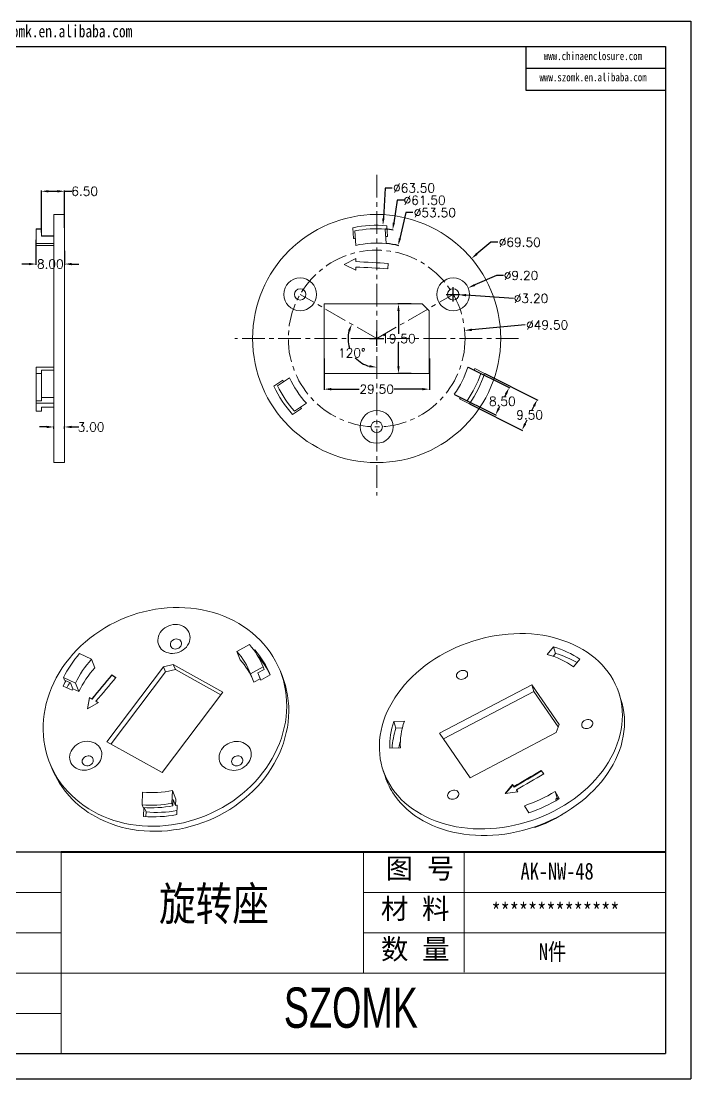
# Model space of a CAD drawing. Header units: inches. Extents: x 1184 to 3157, y 573 to 1047.
# Drawn here: x 2969.2 to 3156.7, y 573 to 869.2 of the extents above; entities that cross this region are included whole.
import ezdxf

# ---------------------------------------------------------------- set-up
doc = ezdxf.new("R2010")
doc.units = ezdxf.units.IN
doc.linetypes.add('CENTER', pattern=[10.16, 6.35, -1.27, 1.27, -1.27])
doc.layers.add('文字', color=81, linetype='Continuous')
doc.layers.add('粗实线', color=7, linetype='Continuous', lineweight=30)
doc.layers.add('细实线', color=3, linetype='Continuous', lineweight=9)
doc.styles.get("Standard").update_dxf_attribs({"font": 'txt', "bigfont": 'gbcbig.shx'})
doc.styles.add('宋体', font='', dxfattribs={"width": 0.8, "height": 3.5})
doc.styles.add('长仿宋', font='', dxfattribs={"width": 0.7, "height": 4})
doc.styles.get('宋体').set_extended_font_data('SimSun')
doc.styles.get('长仿宋').set_extended_font_data('SimSun')
doc.dimstyles.new('2.5', dxfattribs={"dimtxt": 2.5, "dimasz": 2, "dimexe": 0.18, "dimexo": 0.0625, "dimgap": 0.09, "dimtad": 0, "dimtih": 1, "dimtoh": 1, "dimzin": 0, "dimdsep": 46, "dimtxsty": 'Standard', "dimcen": 2, "dimadec": 0, "dimazin": 0, "dimtfac": 1, "dimtofl": 0, "dimtmove": 0, "dimatfit": 3, "dimfxl": 1, "dimtolj": 1, "dimtzin": 0, "dimarcsym": 0})

# ---------------------------------------------------------------- blocks, each defined once
blk = doc.blocks.new('*D36')
at = {"color": 0, "lineweight": -2, "transparency": 16777216}
for p, q in [((3100.7, 807.31), (3096.82, 804.04)), ((3102.7, 807.31), (3100.7, 807.31)), ((3068.75, 778.33), (3068.75, 782.33)), ((3066.75, 780.33), (3070.75, 780.33))]:
    blk.add_line(p, q, dxfattribs=at)
at = {"color": 0, "transparency": 16777216}
blk.add_solid([(3096.61, 804.29), (3097.04, 803.78), (3095.3, 802.75)], dxfattribs=at)
at = {"layer": 'Defpoints', "color": 0, "transparency": 16777216}
for p in [(3095.3, 802.75), (3042.2, 757.91)]:
    blk.add_point(p, dxfattribs=at)
at = {"color": 0, "transparency": 16777216, "insert": (3108.83, 807.31), "char_height": 2.5, "attachment_point": 5}
blk.add_mtext('\\A1;∅69.50', dxfattribs=at)
blk = doc.blocks.new('*D37')
at = {"color": 0, "lineweight": -2, "transparency": 16777216}
for p, q in [((3071.09, 822.5), (3070.62, 814.03)), ((3073.09, 822.5), (3071.09, 822.5)), ((3068.75, 778.33), (3068.75, 782.33)), ((3066.75, 780.33), (3070.75, 780.33))]:
    blk.add_line(p, q, dxfattribs=at)
at = {"color": 0, "transparency": 16777216}
blk.add_solid([(3070.29, 814.05), (3070.95, 814.01), (3070.51, 812.03)], dxfattribs=at)
at = {"layer": 'Defpoints', "color": 0, "transparency": 16777216}
for p in [(3070.51, 812.03), (3066.98, 748.63)]:
    blk.add_point(p, dxfattribs=at)
at = {"color": 0, "transparency": 16777216, "insert": (3079.22, 822.5), "char_height": 2.5, "attachment_point": 5}
blk.add_mtext('\\A1;∅63.50', dxfattribs=at)
blk = doc.blocks.new('*D38')
at = {"color": 0, "lineweight": -2, "transparency": 16777216}
for p, q in [((3074.45, 819.08), (3073.52, 812.73)), ((3076.45, 819.08), (3074.45, 819.08)), ((3068.75, 778.33), (3068.75, 782.33)), ((3066.75, 780.33), (3070.75, 780.33))]:
    blk.add_line(p, q, dxfattribs=at)
blk.add_arc((3068.75, 780.33), 30.75, 81.2836, 85.4046, dxfattribs=at)
at = {"color": 0, "transparency": 16777216}
blk.add_solid([(3073.19, 812.78), (3073.85, 812.68), (3073.23, 810.75)], dxfattribs=at)
at = {"layer": 'Defpoints', "color": 0, "transparency": 16777216}
for p in [(3073.23, 810.75), (3064.26, 749.91)]:
    blk.add_point(p, dxfattribs=at)
at = {"color": 0, "transparency": 16777216, "insert": (3082.17, 819.08), "char_height": 2.5, "attachment_point": 5}
blk.add_mtext('\\A1;∅61.50', dxfattribs=at)
blk = doc.blocks.new('*D39')
at = {"color": 0, "lineweight": -2, "transparency": 16777216}
for p, q in [((3076.91, 815.61), (3075.23, 808.34)), ((3078.91, 815.61), (3076.91, 815.61)), ((3068.75, 778.33), (3068.75, 782.33)), ((3066.75, 780.33), (3070.75, 780.33))]:
    blk.add_line(p, q, dxfattribs=at)
blk.add_arc((3068.75, 780.33), 26.75, 76.5798, 84.1897, dxfattribs=at)
at = {"color": 0, "transparency": 16777216}
blk.add_solid([(3074.91, 808.41), (3075.55, 808.26), (3074.78, 806.39)], dxfattribs=at)
at = {"layer": 'Defpoints', "color": 0, "transparency": 16777216}
for p in [(3074.78, 806.39), (3062.71, 754.27)]:
    blk.add_point(p, dxfattribs=at)
at = {"color": 0, "transparency": 16777216, "insert": (3085.04, 815.61), "char_height": 2.5, "attachment_point": 5}
blk.add_mtext('\\A1;∅53.50', dxfattribs=at)
blk = doc.blocks.new('*D40')
at = {"color": 0, "lineweight": -2, "transparency": 16777216}
for p, q in [((3102.3, 797.99), (3096.23, 795.34)), ((3104.3, 797.99), (3102.3, 797.99)), ((3090.18, 790.7), (3090.18, 794.7)), ((3088.18, 792.7), (3092.18, 792.7))]:
    blk.add_line(p, q, dxfattribs=at)
at = {"color": 0, "transparency": 16777216}
blk.add_solid([(3096.1, 795.65), (3096.36, 795.04), (3094.4, 794.54)], dxfattribs=at)
at = {"layer": 'Defpoints', "color": 0, "transparency": 16777216}
for p in [(3094.4, 794.54), (3085.96, 790.87)]:
    blk.add_point(p, dxfattribs=at)
at = {"color": 0, "transparency": 16777216, "insert": (3109.18, 797.99), "char_height": 2.5, "attachment_point": 5}
blk.add_mtext('\\A1;∅9.20', dxfattribs=at)
blk = doc.blocks.new('*D41')
at = {"color": 0, "lineweight": -2, "transparency": 16777216}
for p, q in [((3090.18, 790.7), (3090.18, 794.7)), ((3088.18, 792.7), (3092.18, 792.7)), ((3107.1, 791.57), (3093.77, 792.46))]:
    blk.add_line(p, q, dxfattribs=at)
at = {"color": 0, "transparency": 16777216}
blk.add_solid([(3093.79, 792.8), (3093.75, 792.13), (3091.78, 792.6)], dxfattribs=at)
at = {"layer": 'Defpoints', "color": 0, "transparency": 16777216}
for p in [(3088.58, 792.81), (3091.78, 792.6)]:
    blk.add_point(p, dxfattribs=at)
at = {"color": 0, "transparency": 16777216, "insert": (3111.98, 791.57), "char_height": 2.5, "attachment_point": 5}
blk.add_mtext('\\A1;∅3.20', dxfattribs=at)
blk = doc.blocks.new('*D42')
at = {"color": 0, "lineweight": -2, "transparency": 16777216}
for p, q in [((3094.33, 772.31), (3106, 766.48)), ((3090.53, 764.7), (3102.21, 758.87)), ((3104.95, 764.77), (3104.61, 764.09)), ((3102.94, 760.74), (3103.27, 761.41))]:
    blk.add_line(p, q, dxfattribs=at)
at = {"color": 0, "transparency": 16777216}
for points in [[(3104.65, 764.92), (3105.25, 764.62), (3105.84, 766.56)], [(3102.64, 760.89), (3103.24, 760.59), (3102.04, 758.95)]]:
    blk.add_solid(points, dxfattribs=at)
at = {"layer": 'Defpoints', "color": 0, "transparency": 16777216}
for p in [(3094.27, 772.33), (3090.48, 764.73), (3102.04, 758.95)]:
    blk.add_point(p, dxfattribs=at)
at = {"color": 0, "transparency": 16777216, "insert": (3103.94, 762.75), "char_height": 2.5, "attachment_point": 5}
blk.add_mtext('\\A1;8.50', dxfattribs=at)
blk = doc.blocks.new('*D43')
at = {"color": 0, "lineweight": -2, "transparency": 16777216}
for p, q in [((3099.01, 770.53), (3113.86, 763.11)), ((3094.77, 762.03), (3109.62, 754.61)), ((3112.81, 761.4), (3112.25, 760.28)), ((3110.35, 756.48), (3110.91, 757.6))]:
    blk.add_line(p, q, dxfattribs=at)
at = {"color": 0, "transparency": 16777216}
for points in [[(3112.51, 761.55), (3113.11, 761.25), (3113.7, 763.19)], [(3110.05, 756.63), (3110.65, 756.33), (3109.46, 754.69)]]:
    blk.add_solid(points, dxfattribs=at)
at = {"layer": 'Defpoints', "color": 0, "transparency": 16777216}
for p in [(3098.95, 770.55), (3094.71, 762.06), (3113.7, 763.19)]:
    blk.add_point(p, dxfattribs=at)
at = {"color": 0, "transparency": 16777216, "insert": (3111.58, 758.94), "char_height": 2.5, "attachment_point": 5}
blk.add_mtext('\\A1;9.50', dxfattribs=at)
blk = doc.blocks.new('*D44')
at = {"color": 0, "lineweight": -2, "transparency": 16777216}
for p, q in [((3068.75, 778.33), (3068.75, 782.33)), ((3110.37, 784.16), (3095.38, 782.78)), ((3066.75, 780.33), (3070.75, 780.33))]:
    blk.add_line(p, q, dxfattribs=at)
at = {"color": 0, "transparency": 16777216}
blk.add_solid([(3095.35, 783.12), (3095.41, 782.45), (3093.39, 782.6)], dxfattribs=at)
at = {"layer": 'Defpoints', "color": 0, "transparency": 16777216}
for p in [(3093.39, 782.6), (3044.1, 778.06)]:
    blk.add_point(p, dxfattribs=at)
at = {"color": 0, "transparency": 16777216, "insert": (3116.5, 784.16), "char_height": 2.5, "attachment_point": 5}
blk.add_mtext('\\A1;∅49.50', dxfattribs=at)
blk = doc.blocks.new('*D45')
at = {"color": 0, "lineweight": -2, "transparency": 16777216}
for p, q in [((3054, 774.76), (3054, 765.98)), ((3083.5, 774.76), (3083.5, 765.98)), ((3056, 766.16), (3063.86, 766.16)), ((3081.5, 766.16), (3073.63, 766.16))]:
    blk.add_line(p, q, dxfattribs=at)
at = {"color": 0, "transparency": 16777216}
for points in [[(3056, 766.49), (3056, 765.82), (3054, 766.16)], [(3081.5, 766.49), (3081.5, 765.82), (3083.5, 766.16)]]:
    blk.add_solid(points, dxfattribs=at)
at = {"layer": 'Defpoints', "color": 0, "transparency": 16777216}
for p in [(3054, 774.82), (3083.5, 774.82), (3083.5, 766.16)]:
    blk.add_point(p, dxfattribs=at)
at = {"color": 0, "transparency": 16777216, "insert": (3068.75, 766.16), "char_height": 2.5, "attachment_point": 5}
blk.add_mtext('\\A1;29.50', dxfattribs=at)
blk = doc.blocks.new('*D46')
at = {"color": 0, "lineweight": -2, "transparency": 16777216}
for p, q in [((3078.38, 790.08), (3074.67, 790.08)), ((3074.85, 788.08), (3074.85, 781.67)), ((3074.85, 772.58), (3074.85, 778.99)), ((3078.38, 770.58), (3074.67, 770.58))]:
    blk.add_line(p, q, dxfattribs=at)
at = {"color": 0, "transparency": 16777216}
for points in [[(3074.52, 788.08), (3075.19, 788.08), (3074.85, 790.08)], [(3074.52, 772.58), (3075.19, 772.58), (3074.85, 770.58)]]:
    blk.add_solid(points, dxfattribs=at)
at = {"layer": 'Defpoints', "color": 0, "transparency": 16777216}
for p in [(3074.85, 790.08), (3078.44, 790.08), (3078.44, 770.58)]:
    blk.add_point(p, dxfattribs=at)
at = {"color": 0, "transparency": 16777216, "insert": (3074.85, 780.33), "char_height": 2.5, "attachment_point": 5}
blk.add_mtext('\\A1;19.50', dxfattribs=at)
blk = doc.blocks.new('*D55')
at = {"color": 0, "lineweight": -2, "transparency": 16777216}
for p, q in [((2976.32, 755.56), (2974.32, 755.56)), ((2978.32, 755.07), (2978.32, 755.74)), ((2981.32, 755.07), (2981.32, 755.74)), ((2983.32, 755.56), (2985.32, 755.56))]:
    blk.add_line(p, q, dxfattribs=at)
at = {"color": 0, "transparency": 16777216}
for points in [[(2976.32, 755.9), (2976.32, 755.23), (2978.32, 755.56)], [(2983.32, 755.9), (2983.32, 755.23), (2981.32, 755.56)]]:
    blk.add_solid(points, dxfattribs=at)
at = {"layer": 'Defpoints', "color": 0, "transparency": 16777216}
for p in [(2981.32, 755.56), (2978.32, 755.01), (2981.32, 755.01)]:
    blk.add_point(p, dxfattribs=at)
at = {"color": 0, "transparency": 16777216, "insert": (2988.75, 755.56), "char_height": 2.5, "attachment_point": 5}
blk.add_mtext('\\A1;3.00', dxfattribs=at)
blk = doc.blocks.new('*D56')
at = {"color": 0, "lineweight": -2, "transparency": 16777216}
for p, q in [((2973.32, 808.01), (2973.32, 801.02)), ((2981.32, 804.89), (2981.32, 801.02)), ((2971.32, 801.2), (2969.32, 801.2)), ((2983.32, 801.2), (2985.32, 801.2))]:
    blk.add_line(p, q, dxfattribs=at)
at = {"color": 0, "transparency": 16777216}
for points in [[(2971.32, 801.53), (2971.32, 800.86), (2973.32, 801.2)], [(2983.32, 801.53), (2983.32, 800.86), (2981.32, 801.2)]]:
    blk.add_solid(points, dxfattribs=at)
at = {"layer": 'Defpoints', "color": 0, "transparency": 16777216}
for p in [(2973.32, 808.07), (2981.32, 804.95), (2973.32, 801.2)]:
    blk.add_point(p, dxfattribs=at)
at = {"color": 0, "transparency": 16777216, "insert": (2977.32, 801.2), "char_height": 2.5, "attachment_point": 5}
blk.add_mtext('\\A1;8.00', dxfattribs=at)
blk = doc.blocks.new('*D57')
at = {"color": 0, "lineweight": -2, "transparency": 16777216}
for p, q in [((2974.82, 810.04), (2974.82, 821.77)), ((2976.82, 821.59), (2979.32, 821.59)), ((2981.32, 811.38), (2981.32, 821.77)), ((2981.32, 821.59), (2983.32, 821.59))]:
    blk.add_line(p, q, dxfattribs=at)
at = {"color": 0, "transparency": 16777216}
for points in [[(2976.82, 821.92), (2976.82, 821.25), (2974.82, 821.59)], [(2979.32, 821.92), (2979.32, 821.25), (2981.32, 821.59)]]:
    blk.add_solid(points, dxfattribs=at)
at = {"layer": 'Defpoints', "color": 0, "transparency": 16777216}
for p in [(2981.32, 821.59), (2974.82, 809.98), (2981.32, 811.32)]:
    blk.add_point(p, dxfattribs=at)
at = {"color": 0, "transparency": 16777216, "insert": (2986.96, 821.59), "char_height": 2.5, "attachment_point": 5}
blk.add_mtext('\\A1;6.50', dxfattribs=at)
blk = doc.blocks.new('*D170')
at = {"color": 0, "lineweight": -2, "transparency": 16777216}
for start, end in [(164.3075, 199.4587), (221.8262, 255.6925)]:
    blk.add_arc((3068.75, 780.33), 8.03, start, end, dxfattribs=at)
at = {"color": 0, "transparency": 16777216}
for points in [[(3060.71, 782.63), (3061.32, 782.37), (3061.79, 784.34)], [(3066.8, 772.88), (3066.72, 772.22), (3068.75, 772.3)]]:
    blk.add_solid(points, dxfattribs=at)
at = {"layer": 'Defpoints', "color": 0, "transparency": 16777216}
for p in [(3068.75, 826.16), (3047.31, 792.7), (3068.75, 780.33), (3060.84, 778.93), (3068.75, 736.32)]:
    blk.add_point(p, dxfattribs=at)
at = {"color": 0, "transparency": 16777216, "insert": (3061.79, 776.31), "char_height": 2.5, "attachment_point": 5}
blk.add_mtext('\\A1;120°', dxfattribs=at)

msp = doc.modelspace()

# ---------------------------------------------------------------- linework, layer by layer
for p, q in [((2737.717, 869.241), (3156.748, 869.241)), ((3156.748, 869.241), (3156.748, 572.957)), ((2748.56, 862.187), (3149.693, 862.187)), ((3110.502, 862.187), (3110.502, 849.939)), ((3149.693, 862.187), (3149.693, 580.011)), ((3110.502, 856.063), (3149.693, 856.063)), ((3110.502, 849.939), (3149.693, 849.939)), ((2980.388, 636.446), (2895.735, 636.446)), ((2748.56, 580.011), (3149.693, 580.011)), ((2737.717, 572.957), (3156.748, 572.957))]:
    msp.add_line(p, q)
at = {"color": 1, "linetype": 'CENTER', "lineweight": 0}
for p, q in [((3068.746, 826.157), (3068.746, 736.322)), ((3068.746, 780.329), (3047.312, 792.704)), ((3068.746, 780.329), (3090.18, 792.704)), ((3108.496, 780.329), (3028.996, 780.329))]:
    msp.add_line(p, q, dxfattribs=at)
at = {"color": 7, "linetype": 'Continuous', "lineweight": 15}
for p, q in [((2981.325, 815.079), (2978.325, 815.079)), ((2978.325, 815.079), (2978.325, 745.579)), ((2981.325, 815.079), (2981.325, 745.579)), ((3071.59, 811.952), (3071.773, 808.919)), ((2974.825, 811.079), (2973.325, 811.079)), ((2973.325, 810.985), (2973.325, 811.079)), ((2973.325, 806.948), (2973.325, 810.985)), ((2974.825, 810.985), (2973.325, 810.985)), ((2974.825, 810.985), (2974.825, 811.079)), ((2974.825, 808.968), (2974.825, 810.985)), ((2978.325, 809.079), (2974.825, 809.079)), ((2974.825, 808.968), (2978.325, 808.968)), ((3062.291, 808.345), (3062.107, 811.377)), ((3062.663, 810.471), (3062.907, 806.434)), ((3071.392, 806.948), (3071.147, 810.985)), ((2973.325, 806.948), (2978.325, 806.948)), ((2973.325, 806.434), (2973.325, 806.948)), ((2973.325, 806.434), (2978.325, 806.434)), ((3062.946, 802.721), (3059.67, 801.099)), ((3062.87, 799.521), (3059.67, 801.099)), ((3062.87, 800.373), (3062.87, 799.521)), ((3062.946, 801.871), (3062.946, 802.721)), ((3071.946, 801.371), (3071.856, 799.874)), ((3053.996, 790.079), (3081.496, 790.079)), ((3053.996, 770.579), (3053.996, 790.079)), ((3081.496, 790.079), (3083.496, 788.079)), ((3083.496, 788.079), (3083.496, 770.579)), ((2973.325, 772.333), (2978.325, 772.333)), ((2973.325, 770.526), (2973.325, 772.333)), ((2974.825, 770.526), (2973.325, 770.526)), ((2973.325, 762.921), (2973.325, 770.526)), ((2974.825, 771.429), (2978.325, 771.429)), ((2974.825, 770.526), (2974.825, 771.429)), ((2974.825, 762.921), (2974.825, 770.526)), ((3083.496, 770.579), (3053.996, 770.579)), ((3097.891, 770.526), (3094.273, 772.333)), ((3096.236, 771.912), (3098.954, 770.555)), ((3039.938, 766.981), (3042.472, 768.656)), ((3044.37, 769.311), (3040.996, 767.081)), ((3090.476, 764.728), (3094.094, 762.921)), ((2974.825, 762.921), (2973.325, 762.921)), ((2973.325, 762.22), (2973.325, 762.921)), ((2973.325, 762.22), (2978.325, 762.22)), ((2973.325, 759.99), (2973.325, 762.22)), ((2974.825, 763.824), (2978.325, 763.824)), ((3045.683, 759.99), (3049.058, 762.22)), ((3094.71, 762.055), (3091.992, 763.412)), ((2974.825, 759.99), (2973.325, 759.99)), ((2974.825, 761.104), (2978.325, 761.104)), ((2974.825, 759.99), (2974.825, 761.104)), ((3047.711, 760.731), (3045.177, 759.056)), ((2978.325, 745.579), (2981.325, 745.579)), ((3033.092, 694.632), (3029.569, 692.667)), ((3118.25, 693.967), (3116.465, 691.848)), ((3118.853, 692.118), (3118.25, 693.967)), ((2988.866, 690.483), (2985.517, 692.079)), ((2988.866, 690.483), (2989.814, 688.126)), ((3029.569, 692.667), (3030.517, 690.31)), ((3034.398, 692.969), (3034.63, 693.099)), ((3034.63, 693.099), (3035.101, 691.926)), ((3118.853, 692.118), (3118.171, 691.308)), ((3123.912, 688.383), (3125.697, 690.502)), ((2993.188, 667.397), (3009.046, 688.391)), ((3009.046, 688.391), (3011.789, 689.035)), ((3009.615, 686.977), (3009.046, 688.391)), ((3012.358, 687.621), (3009.615, 686.977)), ((3011.789, 689.035), (3025.696, 681.308)), ((3011.789, 689.035), (3012.358, 687.621)), ((3012.358, 687.621), (3025.112, 680.535)), ((3033.423, 686.411), (3036.946, 688.375)), ((3035.47, 686.687), (3037.23, 687.668)), ((3037.23, 687.668), (3036.946, 688.375)), ((2981.317, 684.667), (2981.033, 685.375)), ((2981.033, 685.375), (2984.382, 683.779)), ((2981.317, 684.667), (2982.99, 683.87)), ((2994.341, 666.756), (3009.615, 686.977)), ((2994.566, 686.087), (2995.704, 685.357)), ((2994.604, 685.993), (2994.566, 686.087)), ((2994.604, 685.993), (2995.666, 685.312)), ((3033.423, 686.411), (3034.371, 684.054)), ((3034.371, 684.054), (3036.133, 685.037)), ((3036.296, 684.633), (3035.47, 686.687)), ((3035.47, 686.687), (3036.133, 685.037)), ((3038.937, 686.106), (3036.291, 684.63)), ((3042.252, 685.902), (3041.684, 687.317)), ((2983.456, 681.795), (2980.94, 682.993)), ((2982.99, 683.87), (2983.654, 682.22)), ((2983.654, 682.22), (2985.33, 681.422)), ((2984.382, 683.779), (2985.33, 681.422)), ((3112.17, 683.356), (3086.335, 669.747)), ((3112.773, 681.506), (3087.43, 668.157)), ((3119.851, 672.19), (3112.17, 683.356)), ((3112.773, 681.506), (3112.17, 683.356)), ((3119.606, 671.574), (3112.773, 681.506)), ((2988.303, 679.812), (2987.703, 676.594)), ((2988.341, 679.718), (2987.765, 676.629)), ((2988.979, 679.437), (2988.303, 679.812)), ((2988.341, 679.718), (2988.303, 679.812)), ((2989.017, 679.342), (2988.341, 679.718)), ((2989.017, 679.342), (2988.979, 679.437)), ((2990.125, 678.717), (2990.802, 678.341)), ((2990.163, 678.623), (2990.125, 678.717)), ((2990.163, 678.623), (2990.737, 678.304)), ((3025.696, 681.308), (3008.685, 658.787)), ((3137.173, 679.255), (3136.569, 681.105)), ((2990.802, 678.341), (2987.703, 676.594)), ((3076.509, 673.132), (3073.554, 673.032)), ((3074.158, 671.182), (3073.554, 673.032)), ((3075.94, 671.242), (3074.158, 671.182)), ((3086.335, 669.747), (3094.894, 657.306)), ((3094.894, 657.306), (3118.977, 669.991)), ((3119.851, 672.19), (3118.977, 669.991)), ((3008.685, 658.787), (2993.188, 667.397)), ((3072.445, 665.558), (3075.399, 665.659)), ((2977.201, 661.389), (2977.77, 659.975)), ((3070.494, 659.557), (3071.097, 657.707)), ((3115.57, 658.382), (3114.834, 659.296)), ((3114.874, 659.172), (3114.834, 659.296)), ((3115.53, 658.358), (3114.874, 659.172)), ((3106.809, 655.375), (3104.699, 652.892)), ((3106.849, 655.252), (3104.863, 652.914)), ((3107.183, 654.832), (3106.809, 655.375)), ((3106.849, 655.252), (3106.809, 655.375)), ((3107.223, 654.708), (3106.849, 655.252)), ((3107.223, 654.708), (3107.183, 654.832)), ((3003.194, 653.236), (3003.021, 649.675)), ((3011.359, 650.122), (3011.532, 653.683)), ((3011.532, 653.683), (3012.48, 651.326)), ((3108.281, 653.369), (3104.699, 652.892)), ((3107.907, 653.911), (3108.281, 653.369)), ((3107.948, 653.788), (3107.907, 653.911)), ((3107.948, 653.788), (3108.24, 653.363)), ((3119.901, 651.466), (3118.731, 653.486)), ((3119.334, 651.636), (3118.731, 653.486)), ((3003.306, 648.968), (3003.021, 649.675)), ((3003.438, 646.466), (3003.559, 648.951)), ((3003.647, 648.945), (3004.137, 647.726)), ((3011.643, 649.415), (3011.359, 650.122)), ((3011.643, 649.415), (3011.73, 651.194)), ((3011.73, 651.194), (3012.393, 649.544)), ((3012.393, 649.544), (3012.48, 651.326)), ((3012.887, 649.641), (3012.757, 646.966)), ((3110.175, 649.478), (3111.345, 647.458)), ((3119.051, 650.954), (3118.914, 651.372)), ((3119.555, 651.254), (3119.334, 651.636)), ((3004.073, 646.42), (3004.137, 647.726)), ((3111.364, 647.465), (3111.259, 647.786)), ((3120.675, 647.016), (3120.698, 646.947)), ((3113.042, 643.36), (3112.942, 643.534)), ((3112.981, 643.548), (3113.042, 643.36))]:
    msp.add_line(p, q, dxfattribs=at)
at = {"color": 7, "linetype": 'Continuous', "lineweight": 15, "flags": 128}
for points in [[(2989.404, 647.823), (2988.083, 648.602), (2986.813, 649.441), (2985.596, 650.34), (2984.436, 651.296), (2983.336, 652.306), (2982.297, 653.369), (2981.323, 654.481), (2980.415, 655.64), (2979.577, 656.844), (2978.809, 658.09), (2978.114, 659.374), (2977.493, 660.693), (2976.947, 662.045), (2976.479, 663.426), (2976.09, 664.833), (2975.779, 666.263), (2975.548, 667.712), (2975.397, 669.176), (2975.328, 670.653), (2975.339, 672.139), (2975.431, 673.63), (2975.603, 675.122), (2975.856, 676.613), (2976.189, 678.098), (2976.601, 679.575), (2977.09, 681.039), (2977.656, 682.487), (2978.298, 683.916), (2979.013, 685.322), (2979.801, 686.703), (2980.658, 688.053), (2981.585, 689.372), (2982.577, 690.655), (2983.633, 691.899), (2984.75, 693.102), (2985.926, 694.26), (2987.157, 695.37), (2988.442, 696.431), (2989.776, 697.44), (2991.157, 698.394), (2992.581, 699.291), (2994.045, 700.129), (2995.546, 700.905), (2997.079, 701.619), (2998.642, 702.268), (3000.231, 702.85), (3001.841, 703.366), (3003.47, 703.812), (3005.113, 704.188), (3006.766, 704.494), (3008.425, 704.728), (3010.087, 704.89), (3011.747, 704.98), (3013.401, 704.997), (3015.047, 704.941), (3016.679, 704.813), (3018.294, 704.613), (3019.887, 704.34), (3021.457, 703.997), (3022.997, 703.584), (3024.506, 703.101), (3025.978, 702.549), (3027.412, 701.931), (3028.803, 701.248), (3030.148, 700.501), (3031.443, 699.691), (3032.687, 698.822), (3033.876, 697.895), (3035.006, 696.911), (3036.076, 695.875), (3037.083, 694.787), (3038.024, 693.65), (3038.897, 692.468), (3039.701, 691.243), (3040.433, 689.978), (3041.091, 688.676), (3041.674, 687.34), (3042.181, 685.973), (3042.61, 684.579), (3042.96, 683.16), (3043.231, 681.72), (3043.422, 680.263), (3043.532, 678.792), (3043.562, 677.31), (3043.51, 675.822), (3043.378, 674.33), (3043.165, 672.838), (3042.872, 671.349), (3042.5, 669.868), (3042.049, 668.397), (3041.521, 666.94), (3040.917, 665.501), (3040.238, 664.083), (3039.487, 662.69), (3038.664, 661.324), (3037.772, 659.988), (3036.812, 658.687), (3035.788, 657.424), (3034.701, 656.2), (3033.554, 655.019), (3032.35, 653.884), (3031.092, 652.798), (3029.782, 651.763), (3028.424, 650.781), (3027.021, 649.856), (3025.577, 648.988), (3024.094, 648.181), (3022.576, 647.436), (3021.027, 646.754), (3019.451, 646.138), (3017.851, 645.589), (3016.231, 645.108), (3014.595, 644.697), (3012.947, 644.355), (3011.29, 644.085), (3009.629, 643.887), (3007.968, 643.761), (3006.31, 643.708), (3004.659, 643.727), (3003.02, 643.819), (3001.396, 643.984), (2999.791, 644.22), (2998.209, 644.528), (2996.654, 644.906), (2995.129, 645.355), (2993.638, 645.872), (2992.185, 646.457), (2990.772, 647.108), (2989.404, 647.823)], [(3009.315, 692.668), (3008.842, 692.978), (3008.427, 693.347), (3008.079, 693.768), (3007.802, 694.235), (3007.603, 694.738), (3007.486, 695.268), (3007.452, 695.814), (3007.502, 696.368), (3007.635, 696.918), (3007.849, 697.454), (3008.14, 697.967), (3008.502, 698.446), (3008.929, 698.883), (3009.412, 699.27), (3009.943, 699.599), (3010.511, 699.865), (3011.107, 700.062), (3011.719, 700.186), (3012.335, 700.236), (3012.945, 700.211), (3013.536, 700.11), (3014.098, 699.936), (3014.621, 699.692), (3015.094, 699.383), (3015.508, 699.014), (3015.857, 698.592), (3016.134, 698.126), (3016.333, 697.623), (3016.45, 697.093), (3016.484, 696.546), (3016.434, 695.993), (3016.301, 695.443), (3016.087, 694.906), (3015.796, 694.394), (3015.434, 693.914), (3015.007, 693.477), (3014.524, 693.09), (3013.993, 692.761), (3013.425, 692.496), (3012.829, 692.299), (3012.217, 692.174), (3011.601, 692.124), (3010.991, 692.15), (3010.4, 692.251), (3009.838, 692.425), (3009.315, 692.668)], [(3073.099, 654.3), (3073.878, 653.24), (3074.727, 652.22), (3075.644, 651.243), (3076.628, 650.311), (3077.675, 649.427), (3078.784, 648.592), (3079.951, 647.809), (3081.174, 647.08), (3082.45, 646.405), (3083.777, 645.787), (3085.15, 645.228), (3086.566, 644.728), (3088.023, 644.289), (3089.517, 643.911), (3091.044, 643.596), (3092.601, 643.345), (3094.183, 643.157), (3095.788, 643.034), (3097.411, 642.976), (3099.049, 642.983), (3100.697, 643.054), (3102.352, 643.19), (3104.01, 643.391), (3105.666, 643.656), (3107.318, 643.983), (3108.96, 644.374), (3110.59, 644.825), (3112.203, 645.338), (3113.795, 645.909), (3115.363, 646.539), (3116.903, 647.225), (3118.412, 647.965), (3119.885, 648.759), (3121.319, 649.604), (3122.711, 650.498), (3124.057, 651.439), (3125.355, 652.425), (3126.601, 653.454), (3127.793, 654.522), (3128.926, 655.628), (3130, 656.769), (3131.011, 657.942), (3131.956, 659.145), (3132.835, 660.373), (3133.643, 661.626), (3134.38, 662.899), (3135.045, 664.19), (3135.634, 665.495), (3136.147, 666.812), (3136.583, 668.137), (3136.94, 669.468), (3137.219, 670.8), (3137.417, 672.132), (3137.535, 673.459), (3137.572, 674.778), (3137.529, 676.087), (3137.405, 677.383), (3137.2, 678.662), (3136.916, 679.92), (3136.552, 681.157), (3136.111, 682.367), (3135.592, 683.549), (3134.997, 684.7), (3134.327, 685.816), (3133.584, 686.896), (3132.77, 687.937), (3131.887, 688.935), (3130.936, 689.89), (3129.92, 690.798), (3128.842, 691.658), (3127.704, 692.467), (3126.508, 693.224), (3125.258, 693.926), (3123.956, 694.572), (3122.606, 695.161), (3121.211, 695.691), (3119.774, 696.161), (3118.298, 696.569), (3116.787, 696.916), (3115.245, 697.199), (3113.675, 697.418), (3112.081, 697.574), (3110.466, 697.664), (3108.835, 697.69), (3107.192, 697.651), (3105.54, 697.547), (3103.883, 697.379), (3102.226, 697.146), (3100.571, 696.85), (3098.923, 696.491), (3097.287, 696.07), (3095.665, 695.587), (3094.062, 695.045), (3092.481, 694.445), (3090.927, 693.787), (3089.402, 693.073), (3087.911, 692.306), (3086.457, 691.486), (3085.043, 690.616), (3083.674, 689.698), (3082.351, 688.734), (3081.079, 687.727), (3079.86, 686.678), (3078.697, 685.591), (3077.593, 684.467), (3076.55, 683.31), (3075.572, 682.122), (3074.66, 680.906), (3073.816, 679.665), (3073.043, 678.401), (3072.342, 677.119), (3071.715, 675.82), (3071.164, 674.509), (3070.689, 673.187), (3070.292, 671.859), (3069.974, 670.527), (3069.736, 669.195), (3069.578, 667.866), (3069.5, 666.542), (3069.503, 665.227), (3069.587, 663.924), (3069.751, 662.637), (3069.996, 661.368), (3070.32, 660.12), (3070.722, 658.896), (3071.203, 657.7), (3071.76, 656.533), (3072.393, 655.399), (3073.099, 654.3)], [(3014.099, 694.765), (3014.019, 694.44), (3013.86, 694.132), (3013.629, 693.858), (3013.339, 693.634), (3013.006, 693.47), (3012.647, 693.376), (3012.283, 693.357), (3011.932, 693.415), (3011.614, 693.545), (3011.346, 693.74), (3011.141, 693.992), (3011.013, 694.284), (3010.966, 694.603), (3011.004, 694.931), (3011.124, 695.25), (3011.321, 695.542), (3011.583, 695.793), (3011.897, 695.989), (3012.245, 696.118), (3012.609, 696.175), (3012.969, 696.156), (3013.305, 696.061), (3013.601, 695.897), (3013.838, 695.672), (3014.006, 695.398), (3014.095, 695.09), (3014.099, 694.765)], [(2980.94, 682.993), (2981.434, 683.987), (2981.7, 684.485)], [(3042.252, 685.902), (3042.75, 684.559), (3043.179, 683.164), (3043.529, 681.746), (3043.8, 680.306), (3043.991, 678.849), (3044.101, 677.378), (3044.13, 675.896), (3044.079, 674.408), (3043.946, 672.915), (3043.733, 671.423), (3043.44, 669.935), (3043.068, 668.454), (3042.618, 666.983), (3042.09, 665.526), (3041.486, 664.087), (3040.807, 662.669), (3040.055, 661.275), (3039.232, 659.909), (3038.34, 658.574), (3037.381, 657.273), (3036.356, 656.009), (3035.269, 654.786), (3034.123, 653.605), (3032.919, 652.47), (3031.66, 651.384), (3030.351, 650.349), (3028.993, 649.367), (3027.59, 648.442), (3026.145, 647.574), (3024.662, 646.767), (3023.145, 646.021), (3021.596, 645.34), (3020.02, 644.724), (3018.42, 644.175), (3016.8, 643.694), (3015.164, 643.282), (3013.515, 642.941), (3011.859, 642.671), (3010.198, 642.473), (3008.536, 642.347), (3006.878, 642.294), (3005.228, 642.313), (3003.589, 642.405), (3001.965, 642.569), (3000.36, 642.806), (2998.778, 643.114), (2997.223, 643.492), (2995.698, 643.941), (2994.207, 644.458), (2992.753, 645.043), (2991.341, 645.694), (2989.972, 646.409)], [(3091.268, 685.384), (3091.468, 685.169), (3091.732, 685.004), (3092.047, 684.901), (3092.396, 684.863), (3092.759, 684.892), (3093.118, 684.989), (3093.452, 685.146), (3093.744, 685.356), (3093.978, 685.607), (3094.142, 685.886), (3094.226, 686.178), (3094.226, 686.467), (3094.143, 686.737), (3093.98, 686.974), (3093.746, 687.165), (3093.454, 687.3), (3093.12, 687.371), (3092.762, 687.375), (3092.398, 687.312), (3092.05, 687.184), (3091.734, 686.999), (3091.47, 686.767), (3091.269, 686.5), (3091.145, 686.213), (3091.102, 685.921), (3091.144, 685.639), (3091.268, 685.384)], [(3073.703, 652.451), (3074.481, 651.39), (3075.33, 650.37), (3076.247, 649.393), (3077.231, 648.462), (3078.278, 647.578), (3079.387, 646.743), (3080.554, 645.96), (3081.777, 645.23), (3083.054, 644.556), (3084.38, 643.938), (3085.753, 643.378), (3087.17, 642.878), (3088.627, 642.439), (3090.12, 642.061), (3091.647, 641.747), (3093.204, 641.495), (3094.786, 641.308), (3096.391, 641.185), (3098.014, 641.127), (3099.652, 641.133), (3101.3, 641.205), (3102.955, 641.341), (3104.613, 641.541), (3106.269, 641.806), (3107.921, 642.134), (3109.564, 642.524), (3111.193, 642.976), (3112.806, 643.488), (3114.399, 644.06), (3115.967, 644.689), (3117.507, 645.375), (3119.015, 646.116), (3120.488, 646.91), (3121.922, 647.755), (3123.314, 648.649), (3124.661, 649.59), (3125.958, 650.576), (3127.204, 651.604), (3128.396, 652.673), (3129.53, 653.779), (3130.603, 654.92), (3131.614, 656.093), (3132.56, 657.295), (3133.438, 658.524), (3134.246, 659.776), (3134.984, 661.05), (3135.648, 662.34), (3136.237, 663.646), (3136.75, 664.963), (3137.186, 666.288), (3137.544, 667.618), (3137.822, 668.951), (3138.02, 670.282), (3138.138, 671.609), (3138.175, 672.929), (3138.132, 674.238), (3138.008, 675.533), (3137.803, 676.812), (3137.519, 678.071), (3137.173, 679.255)], [(3127.827, 673.576), (3127.463, 673.512), (3127.115, 673.385), (3126.799, 673.2), (3126.534, 672.968), (3126.334, 672.701), (3126.209, 672.413), (3126.167, 672.121), (3126.209, 671.84), (3126.333, 671.585), (3126.533, 671.369), (3126.797, 671.205), (3127.112, 671.101), (3127.461, 671.063), (3127.824, 671.093), (3128.182, 671.189), (3128.517, 671.346), (3128.809, 671.556), (3129.043, 671.808), (3129.207, 672.087), (3129.291, 672.378), (3129.291, 672.667), (3129.208, 672.937), (3129.044, 673.174), (3128.811, 673.365), (3128.519, 673.5), (3128.185, 673.572), (3127.827, 673.576)], [(2984.595, 659.941), (2984.122, 660.251), (2983.707, 660.62), (2983.358, 661.041), (2983.082, 661.508), (2982.883, 662.011), (2982.766, 662.541), (2982.732, 663.087), (2982.782, 663.641), (2982.915, 664.191), (2983.129, 664.727), (2983.42, 665.24), (2983.782, 665.719), (2984.208, 666.156), (2984.692, 666.543), (2985.222, 666.872), (2985.791, 667.138), (2986.387, 667.335), (2986.999, 667.459), (2987.615, 667.509), (2988.224, 667.483), (2988.816, 667.383), (2989.378, 667.209), (2989.9, 666.965), (2990.374, 666.656), (2990.788, 666.287), (2991.137, 665.865), (2991.414, 665.398), (2991.613, 664.896), (2991.73, 664.366), (2991.764, 663.819), (2991.714, 663.265), (2991.581, 662.715), (2991.367, 662.179), (2991.076, 661.666), (2990.714, 661.187), (2990.287, 660.75), (2989.804, 660.363), (2989.273, 660.034), (2988.705, 659.769), (2988.109, 659.572), (2987.497, 659.447), (2986.881, 659.397), (2986.271, 659.423), (2985.68, 659.524), (2985.118, 659.698), (2984.595, 659.941)], [(3026.459, 659.913), (3025.985, 660.222), (3025.571, 660.591), (3025.222, 661.013), (3024.945, 661.479), (3024.746, 661.982), (3024.629, 662.512), (3024.595, 663.059), (3024.645, 663.612), (3024.778, 664.162), (3024.992, 664.699), (3025.283, 665.211), (3025.645, 665.691), (3026.072, 666.128), (3026.555, 666.515), (3027.086, 666.844), (3027.654, 667.109), (3028.25, 667.306), (3028.862, 667.431), (3029.478, 667.481), (3030.088, 667.455), (3030.679, 667.354), (3031.241, 667.18), (3031.764, 666.937), (3032.237, 666.627), (3032.652, 666.258), (3033.001, 665.837), (3033.277, 665.37), (3033.476, 664.867), (3033.593, 664.337), (3033.627, 663.791), (3033.577, 663.237), (3033.444, 662.687), (3033.23, 662.151), (3032.939, 661.638), (3032.577, 661.159), (3032.151, 660.722), (3031.667, 660.335), (3031.137, 660.006), (3030.568, 659.74), (3029.972, 659.543), (3029.36, 659.419), (3028.744, 659.369), (3028.135, 659.394), (3027.543, 659.495), (3026.981, 659.669), (3026.459, 659.913)], [(2987.177, 663.262), (2987.525, 663.391), (2987.889, 663.448), (2988.249, 663.428), (2988.585, 663.334), (2988.881, 663.17), (2989.118, 662.945), (2989.286, 662.671), (2989.375, 662.363), (2989.379, 662.038), (2989.299, 661.713), (2989.14, 661.405), (2988.908, 661.131), (2988.619, 660.906), (2988.285, 660.743), (2987.927, 660.649), (2987.563, 660.63), (2987.212, 660.687), (2986.894, 660.817), (2986.625, 661.013), (2986.421, 661.264), (2986.292, 661.557), (2986.246, 661.876), (2986.284, 662.204), (2986.404, 662.523), (2986.601, 662.815), (2986.863, 663.066), (2987.177, 663.262)], [(3028.757, 660.789), (3028.489, 660.985), (3028.285, 661.236), (3028.156, 661.529), (3028.109, 661.848), (3028.147, 662.175), (3028.267, 662.494), (3028.464, 662.787), (3028.726, 663.038), (3029.04, 663.233), (3029.388, 663.363), (3029.752, 663.419), (3030.112, 663.4), (3030.449, 663.306), (3030.744, 663.142), (3030.982, 662.917), (3031.149, 662.643), (3031.238, 662.335), (3031.242, 662.009), (3031.162, 661.684), (3031.003, 661.376), (3030.772, 661.103), (3030.482, 660.878), (3030.149, 660.714), (3029.79, 660.621), (3029.426, 660.602), (3029.075, 660.659), (3028.757, 660.789)], [(3091.501, 652.032), (3091.664, 652.311), (3091.749, 652.603), (3091.749, 652.892), (3091.665, 653.162), (3091.502, 653.399), (3091.269, 653.59), (3090.977, 653.725), (3090.643, 653.796), (3090.285, 653.801), (3089.921, 653.737), (3089.573, 653.609), (3089.257, 653.425), (3088.992, 653.192), (3088.792, 652.926), (3088.667, 652.638), (3088.625, 652.346), (3088.667, 652.065), (3088.791, 651.809), (3088.991, 651.594), (3089.255, 651.43), (3089.57, 651.326), (3089.919, 651.288), (3090.282, 651.318), (3090.64, 651.414), (3090.975, 651.571), (3091.267, 651.781), (3091.501, 652.032)], [(3111.259, 647.786), (3111.199, 647.766), (3111.171, 647.757)]]:
    msp.add_lwpolyline(points, dxfattribs=at)
at = {"color": 7, "linetype": 'Continuous', "lineweight": 15}
for centre, radius in [((3068.746, 780.329), 34.75), ((3047.312, 792.704), 4.6), ((3090.18, 792.704), 4.6), ((3047.312, 792.704), 1.6), ((3090.18, 792.704), 1.6), ((3068.746, 755.579), 4.6), ((3068.746, 755.579), 1.6)]:
    msp.add_circle(centre, radius, dxfattribs=at)
at = {"color": 1, "linetype": 'CENTER', "lineweight": 0}
msp.add_circle((3068.746, 780.329), 24.75, dxfattribs=at)
at = {"color": 7, "linetype": 'Continuous', "lineweight": 15}
for centre, radius, start, end in [((3068.746, 780.329), 31.75, 84.86127, 102.06949), ((3068.746, 780.329), 30.75, 85.52102, 101.40974), ((3068.746, 780.329), 28.75, 83.95552, 84.96441), ((3068.746, 780.329), 28.75, 101.96635, 102.97524), ((3068.746, 780.329), 26.75, 84.32357, 102.60719), ((3068.746, 780.329), 26.75, 324.32357, 342.60719), ((3068.746, 780.329), 30.75, 325.52102, 341.40974), ((3068.746, 780.329), 31.75, 324.86127, 342.06949), ((3068.746, 780.329), 28.75, 341.96635, 342.97524), ((3068.746, 780.329), 28.75, 203.95552, 204.96441), ((3068.746, 780.329), 26.75, 204.32357, 222.60719), ((3068.746, 780.329), 31.75, 204.86127, 222.06949), ((3068.746, 780.329), 30.75, 205.52102, 221.40974), ((3068.746, 780.329), 28.75, 323.95552, 324.96441), ((3068.746, 780.329), 28.75, 221.96635, 222.97524), ((3015.593, 679.539), 23.109, 22.48169, 40.77866), ((3110.735, 668.082), 26.954, 56.28342, 73.8113), ((3008.393, 671.926), 30.486, 138.6208, 153.82384), ((3008.408, 672.56), 26.516, 137.47423, 154.9704), ((3014.658, 679.168), 20.115, 21.10538, 42.15497), ((3016.764, 677.272), 23.868, 21.72326, 41.53709), ((3017.302, 675.832), 23.908, 25.39561, 40.87387), ((3110.039, 668.302), 24.407, 55.36031, 74.7344), ((3111.061, 665.531), 27.705, 60.06389, 73.66469), ((3009.356, 670.203), 26.516, 137.47423, 154.9704), ((3015.589, 676.798), 20.135, 22.82439, 42.14996), ((3016.327, 677.121), 21.33, 20.61318, 21.78447), ((3008.883, 668.575), 30.306, 149.46857, 152.63874), ((3007.692, 670.77), 26.626, 154.52947, 155.53977), ((3093.468, 666.256), 21.035, 161.20969, 181.90065), ((3094.432, 666.652), 19.059, 160.12323, 182.98711), ((3094.585, 664.291), 21.559, 161.35823, 176.57263), ((3095.774, 662.194), 21.074, 165.30673, 170.57693), ((3002.881, 670.292), 27.149, 202.33615, 241.6085), ((3090.539, 664.069), 20.455, 198.11955, 214.60795), ((3005.804, 682.516), 29.396, 264.90693, 281.23711), ((3098.871, 684.747), 37.037, 287.77052, 302.42748), ((3005.392, 683.396), 33.804, 265.97764, 280.1664), ((3005.677, 682.689), 33.804, 265.97764, 280.1664), ((3006.383, 681.755), 32.766, 280.5696, 281.44938), ((3098.379, 686.276), 40.926, 288.47023, 301.72777), ((3100.266, 681.537), 35.464, 301.72573, 302.52665), ((3006.244, 681.25), 34.897, 265.38778, 280.75626), ((3007.121, 679.114), 31.529, 264.56976, 280.40016), ((3100.146, 680.858), 39.653, 288.97957, 301.21843)]:
    msp.add_arc(centre, radius, start, end, dxfattribs=at)
for points in [[(3071.856, 799.874), (3068.862, 800.054), (3065.866, 800.22), (3062.87, 800.373)], [(3071.946, 801.371), (3068.947, 801.551), (3065.947, 801.718), (3062.946, 801.871)], [(2994.566, 686.087), (2992.693, 683.877), (2990.831, 681.66), (2988.979, 679.437)], [(2994.604, 685.993), (2992.731, 683.783), (2990.869, 681.566), (2989.017, 679.342)], [(2995.704, 685.357), (2993.834, 683.15), (2991.974, 680.937), (2990.125, 678.717)], [(3114.834, 659.296), (3112.29, 657.799), (3109.74, 656.311), (3107.183, 654.832)], [(3114.874, 659.172), (3112.331, 657.676), (3109.78, 656.188), (3107.223, 654.708)], [(3115.57, 658.382), (3113.022, 656.883), (3110.468, 655.393), (3107.907, 653.911)]]:
    msp.add_open_spline(points, degree=3, dxfattribs=at)
at = {"layer": '粗实线', "color": 7, "lineweight": 40}
msp.add_line((3149.693, 636.446), (2980.388, 636.446), dxfattribs=at)
at = {"layer": '细实线', "color": 7}
for p, q in [((2980.388, 636.446), (2980.388, 580.011)), ((3065.04, 636.446), (3065.04, 602.585)), ((3093.258, 636.446), (3093.258, 602.823)), ((2980.388, 625.159), (2895.735, 625.159)), ((3149.693, 625.159), (3065.04, 625.159)), ((2980.388, 613.872), (2895.735, 613.872)), ((3149.693, 613.872), (3065.04, 613.872)), ((3149.693, 602.585), (2895.735, 602.585)), ((2980.388, 591.298), (2895.735, 591.298))]:
    msp.add_line(p, q, dxfattribs=at)

# ---------------------------------------------------------------- texts
at = {"layer": '文字', "color": 0, "attachment_point": 1, "style": '宋体'}
for s, insert, char_height, width in [('www.szomk.en.alibaba.com', (2955.258, 868.16), 3.44881, 60.59231), ('www.chinaenclosure.com', (3115.551, 860.636), 2.29921, 40.39487), ('www.szomk.en.alibaba.com', (3114.349, 854.681), 2.29921, 40.39487), ('{\\H1.111x;AK-NW-48}', (3109.05, 633.498), 4.23263, 48.93398), ('旋转座', (3007.787, 626.702), 9.4058, 120.2504), ('{\\H1.111x;**************}', (3100.909, 622.211), 4.23263, 48.93398), ('{\\H1.111x;N件}', (3114.17, 610.924), 4.23263, 48.93398)]:
    msp.add_mtext(s, dxfattribs=dict(at, insert=insert, char_height=char_height, width=width))
at = {"layer": '粗实线', "insert": (3042.741, 598.544), "char_height": 11.28702, "width": 126.57275, "attachment_point": 1, "style": '长仿宋'}
msp.add_mtext('{\\fSTXinwei|b0|i0|c134|p2;SZOMK}', dxfattribs=at)
at = {"layer": '细实线', "color": 7, "char_height": 5.64351, "attachment_point": 1}
for s, insert, width in [('{\\fSimSun|b0|i0|c134|p54;图 号}', (3071.246, 634.733), 28.21755), ('{\\fSimSun|b0|i0|c134|p54;材 料   }', (3069.908, 623.446), 28.21755), ('{\\fSimSun|b0|i0|c134|p54;数 量}', (3069.936, 612.103), 25.49809)]:
    msp.add_mtext(s, dxfattribs=dict(at, insert=insert, width=width))

# ---------------------------------------------------------------- dimensions: what is measured, and where the dimension line sits
dim = msp.add_angular_dim_2l(base=(3060.838, 778.935), line1=((3068.746, 826.157), (3068.746, 736.322)), line2=((3068.746, 780.329), (3047.312, 792.704)), dimstyle='2.5')
dim.commit()
dim.dimension.update_dxf_attribs({"geometry": '*D170', "text_midpoint": (3061.792, 776.314)})
for p1, p2, picture, middle in [((3066.983, 748.628), (3070.508, 812.03), '*D37', (3079.222, 822.503)), ((3064.264, 749.908), (3073.228, 810.751), '*D38', (3082.169, 819.076)), ((3062.713, 754.268), (3074.779, 806.39), '*D39', (3085.044, 815.606)), ((3042.195, 757.91), (3095.297, 802.748), '*D36', (3108.829, 807.309)), ((3085.963, 790.866), (3094.397, 794.542), '*D40', (3109.185, 797.987)), ((3088.584, 792.811), (3091.776, 792.597), '*D41', (3107.099, 791.567)), ((3044.1, 778.059), (3093.391, 782.6), '*D44', (3110.366, 784.163))]:
    dim = msp.add_diameter_dim_2p(p1=p1, p2=p2, dimstyle='2.5')
    dim.commit()
    dim.dimension.update_dxf_attribs({"geometry": picture, "text_midpoint": middle, "dimtype": 163})
for base, p1, p2, picture, middle in [((2981.325, 821.585), (2974.825, 809.977), (2981.325, 811.32), '*D57', (2986.956, 821.585)), ((2973.325, 801.197), (2981.325, 804.952), (2973.325, 808.071), '*D56', (2977.325, 801.197)), ((3083.496, 766.156), (3053.996, 774.822), (3083.496, 774.822), '*D45', (3068.746, 766.156)), ((2981.325, 755.564), (2978.325, 755.01), (2981.325, 755.01), '*D55', (2988.748, 755.564))]:
    dim = msp.add_linear_dim(base=base, p1=p1, p2=p2, dimstyle='2.5')
    dim.commit()
    dim.dimension.update_dxf_attribs({"geometry": picture, "text_midpoint": middle})
dim = msp.add_linear_dim(base=(3074.854, 790.079), p1=(3078.438, 770.579), p2=(3078.438, 790.079), angle=90, dimstyle='2.5')
dim.commit()
dim.dimension.update_dxf_attribs({"geometry": '*D46', "text_midpoint": (3074.854, 780.329)})
for p1, p2, distance, picture, middle in [((3094.273, 772.333), (3090.476, 764.728), 12.931, '*D42', (3103.943, 762.754)), ((3094.71, 762.055), (3098.954, 770.555), -16.485, '*D43', (3111.581, 758.94))]:
    dim = msp.add_aligned_dim(p1=p1, p2=p2, distance=distance, dimstyle='2.5')
    dim.commit()
    dim.dimension.update_dxf_attribs({"geometry": picture, "text_midpoint": middle})

doc.saveas('drawing.dxf')
